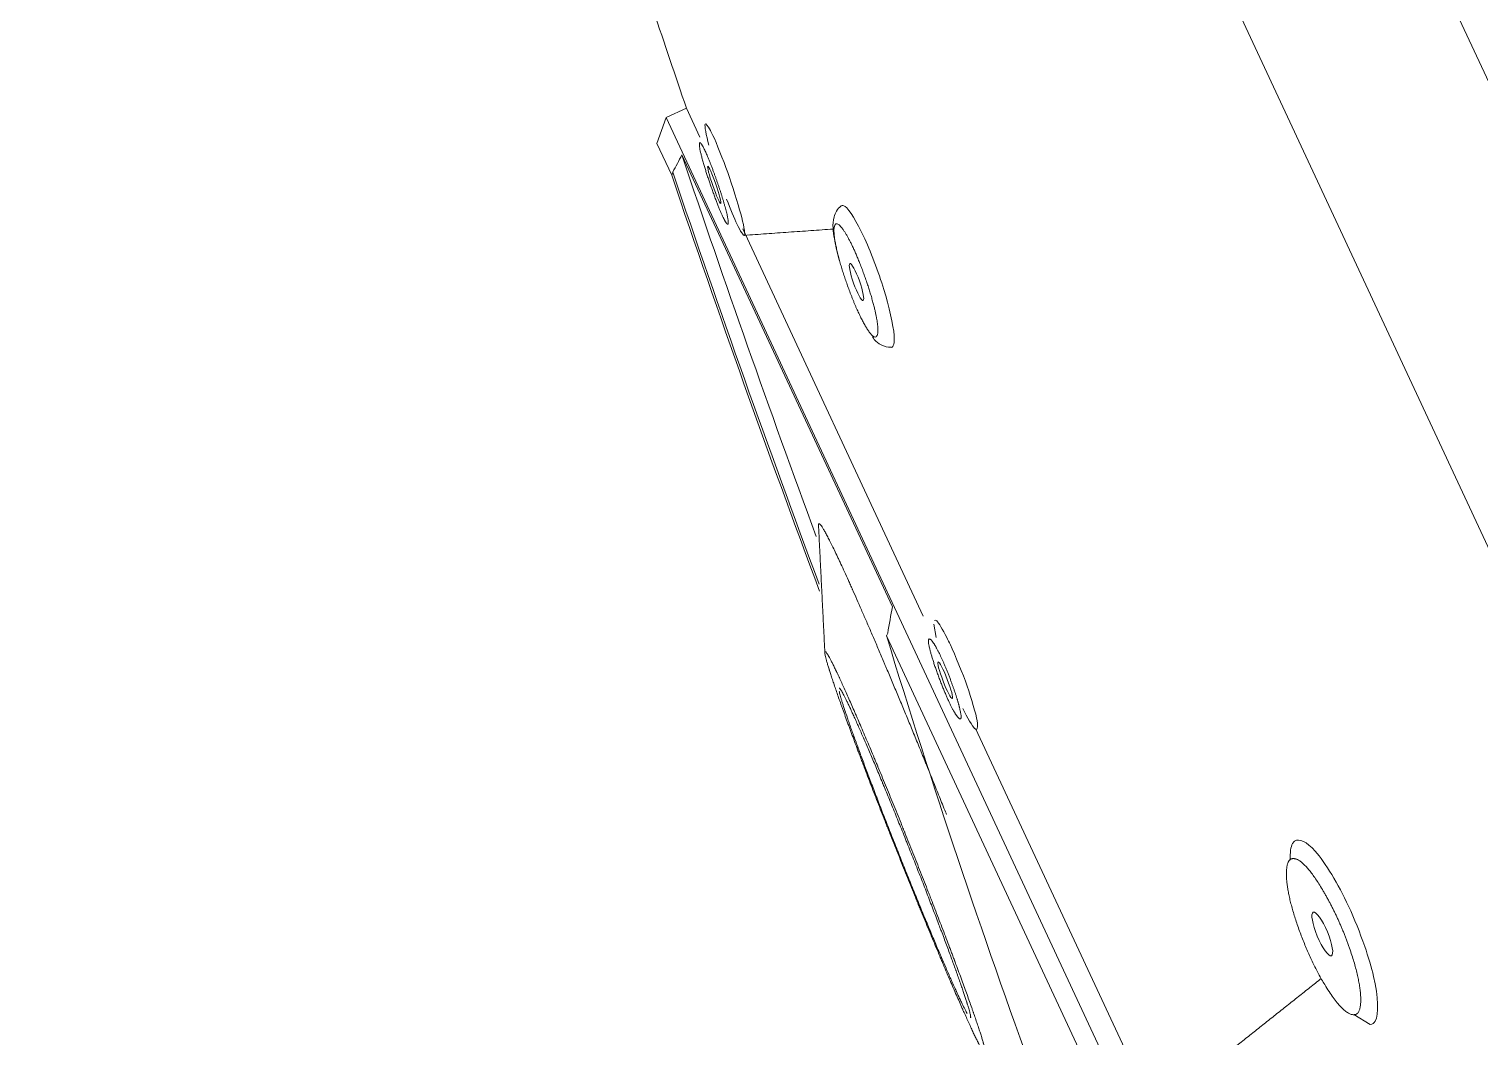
# Model space of a CAD drawing. Header units: millimetres. Extents: x 17284 to 19660, y -6011 to -2651.
# Drawn here: x 19040.03 to 19058.22, y -3858.24 to -3845.6 of the extents above; entities that cross this region are included whole.
import ezdxf

# ---------------------------------------------------------------- set-up
doc = ezdxf.new("R2010")
doc.units = ezdxf.units.MM

# ---------------------------------------------------------------- blocks, each defined once
blk = doc.blocks.new('1')
at = {"linetype": 'Continuous', "lineweight": 13, "extrusion": (0, 0, -1)}
blk.add_line((20682.592, -4831.308), (20728.829, -4930.463), dxfattribs=at)
at = {"linetype": 'Continuous', "lineweight": 18, "extrusion": (0, 0, -1)}
for p, q in [((20727.703, -4933.889), (20681.398, -4834.588)), ((20727.703, -4933.889), (20681.398, -4834.588)), ((20689.642, -4868.325), (20689.387, -4868.443)), ((20689.642, -4868.325), (20689.81, -4868.686)), ((20689.387, -4868.443), (20689.27, -4868.765)), ((20698.149, -4887.233), (20689.387, -4868.443)), ((20689.27, -4868.765), (20689.456, -4869.163)), ((20692.224, -4874.573), (20689.583, -4868.91)), ((20689.471, -4869.126), (20689.456, -4869.163)), ((20690.346, -4869.835), (20692.61, -4874.692)), ((20692.773, -4874.96), (20692.741, -4874.791)), ((20692.148, -4874.936), (20692.165, -4874.904)), ((20695.238, -4881.563), (20692.148, -4874.936)), ((20693.266, -4876.099), (20696.293, -4882.588)), ((20698.215, -4879.809), (20698.007, -4879.684))]:
    blk.add_line(p, q, dxfattribs=at)
at = {"linetype": 'Continuous', "lineweight": 18}
blk.add_arc((20873.228, -4805.592), 194.009, 198.10412, 198.86556, dxfattribs=at)
for centre, major_axis, ratio, start_param, end_param in [((20872.926, -4804.945), (176.089, 82.111), 0.947546, 3.035411, 3.062935), ((20872.903, -4804.895), (-176.243, -82.183), 0.947546, 6.178206, 6.20794), ((20872.903, -4804.895), (-176.266, -82.194), 0.947546, 6.178368, 6.208388), ((20873.901, -4807.035), (176.266, 82.194), 0.750572, 3.036775, 3.076843)]:
    blk.add_ellipse(centre, major_axis=major_axis, ratio=ratio, start_param=start_param, end_param=end_param, dxfattribs=at)
for centre, major_axis, ratio in [((20689.99, -4869.285), (0.081, -0.233), 0.085045), ((20691.773, -4870.503), (-0.083, 0.232), 0.158653), ((20692.885, -4875.494), (0.089, -0.23), 0.114581), ((20697.614, -4878.675), (-0.114, 0.273), 0.230535)]:
    blk.add_ellipse(centre, major_axis=major_axis, ratio=ratio, dxfattribs=at)
for points, knots in [([(20736.752, -4925.644), (20736.724, -4925.6), (20736.664, -4925.507), (20736.571, -4925.355), (20736.468, -4925.183), (20736.356, -4924.989), (20736.234, -4924.774), (20736.102, -4924.535), (20735.959, -4924.273), (20735.804, -4923.986), (20735.638, -4923.673), (20735.46, -4923.333), (20735.269, -4922.964), (20735.064, -4922.566), (20734.845, -4922.137), (20734.612, -4921.676), (20734.363, -4921.181), (20734.098, -4920.652), (20733.816, -4920.085), (20733.518, -4919.481), (20733.201, -4918.838), (20732.865, -4918.153), (20732.51, -4917.426), (20732.135, -4916.656), (20731.739, -4915.839), (20731.321, -4914.977), (20730.882, -4914.066), (20730.42, -4913.105), (20729.934, -4912.094), (20729.424, -4911.03), (20728.89, -4909.914), (20728.331, -4908.743), (20727.747, -4907.517), (20727.136, -4906.234), (20726.5, -4904.895), (20725.837, -4903.499), (20725.148, -4902.045), (20724.432, -4900.534), (20723.689, -4898.964), (20722.92, -4897.337), (20722.125, -4895.652), (20721.303, -4893.911), (20720.456, -4892.115), (20719.584, -4890.264), (20718.688, -4888.36), (20717.768, -4886.405), (20716.826, -4884.402), (20715.862, -4882.352), (20714.879, -4880.259), (20713.877, -4878.126), (20712.859, -4875.956), (20711.826, -4873.754), (20710.906, -4871.792), (20710.105, -4870.085), (20709.431, -4868.647), (20708.767, -4867.23), (20708.113, -4865.835), (20707.469, -4864.462), (20706.837, -4863.112), (20706.215, -4861.786), (20705.606, -4860.485), (20705.008, -4859.208), (20704.422, -4857.958), (20703.848, -4856.733), (20703.287, -4855.535), (20702.738, -4854.364), (20702.203, -4853.22), (20701.68, -4852.104), (20701.17, -4851.016), (20700.673, -4849.955), (20700.19, -4848.922), (20699.72, -4847.918), (20699.263, -4846.942), (20698.819, -4845.993), (20698.389, -4845.073), (20697.971, -4844.182), (20697.567, -4843.318), (20697.176, -4842.482), (20696.798, -4841.674), (20696.433, -4840.893), (20696.081, -4840.139), (20695.742, -4839.413), (20695.415, -4838.713), (20695.1, -4838.04), (20694.798, -4837.393), (20694.508, -4836.772), (20694.23, -4836.176), (20693.964, -4835.605), (20693.709, -4835.059), (20693.466, -4834.537), (20693.234, -4834.039), (20693.013, -4833.565), (20692.802, -4833.113), (20692.603, -4832.684), (20692.413, -4832.276), (20692.234, -4831.89), (20692.065, -4831.525), (20691.905, -4831.181), (20691.755, -4830.856), (20691.614, -4830.551), (20691.481, -4830.265), (20691.358, -4829.997), (20691.243, -4829.747), (20691.136, -4829.515), (20691.037, -4829.299), (20690.946, -4829.099), (20690.862, -4828.916), (20690.785, -4828.747), (20690.716, -4828.593), (20690.652, -4828.453), (20690.615, -4828.37), (20690.597, -4828.329)], [0, 0, 0, 0, 0.002385, 0.005066, 0.008043, 0.011317, 0.014887, 0.018754, 0.022917, 0.027377, 0.032133, 0.037186, 0.042536, 0.048182, 0.054125, 0.060365, 0.066901, 0.073734, 0.080864, 0.08829, 0.096013, 0.104033, 0.112349, 0.120963, 0.129873, 0.139079, 0.148583, 0.158383, 0.16848, 0.178873, 0.189564, 0.200551, 0.211834, 0.223415, 0.235292, 0.247466, 0.259937, 0.272704, 0.285768, 0.299129, 0.312786, 0.326741, 0.340992, 0.355539, 0.370384, 0.385525, 0.400963, 0.416697, 0.432729, 0.449057, 0.465681, 0.482603, 0.499821, 0.511139, 0.522363, 0.533493, 0.544528, 0.555468, 0.566314, 0.577065, 0.587722, 0.598284, 0.608752, 0.619125, 0.629403, 0.639587, 0.649677, 0.659672, 0.669572, 0.679378, 0.689089, 0.698705, 0.708227, 0.717655, 0.726988, 0.736226, 0.74537, 0.754419, 0.763374, 0.772234, 0.781, 0.789671, 0.798248, 0.80673, 0.815117, 0.82341, 0.831608, 0.839712, 0.847721, 0.855636, 0.863456, 0.871181, 0.878812, 0.886348, 0.89379, 0.901138, 0.90839, 0.915548, 0.922612, 0.929581, 0.936456, 0.943236, 0.949921, 0.956512, 0.963008, 0.96941, 0.975717, 0.98193, 0.988048, 0.994071, 1, 1, 1, 1]), ([(20689.921, -4868.787), (20689.888, -4868.664), (20689.867, -4868.542), (20689.881, -4868.509), (20689.909, -4868.543), (20689.941, -4868.602)], [0, 0, 0, 0, 0.566648, 0.566648, 1, 1, 1, 1]), ([(20689.941, -4868.602), (20689.951, -4868.621), (20689.962, -4868.642), (20690.016, -4868.758), (20690.103, -4868.975), (20690.213, -4869.284), (20690.289, -4869.525), (20690.356, -4869.773), (20690.378, -4869.896), (20690.362, -4869.935), (20690.316, -4869.868), (20690.242, -4869.709), (20690.192, -4869.586), (20690.145, -4869.465)], [0, 0, 0, 0, 0.048978, 0.048978, 0.251709, 0.251709, 0.45444, 0.45444, 0.657171, 0.657171, 0.859902, 0.859902, 1, 1, 1, 1]), ([(20689.85, -4868.809), (20689.848, -4868.806), (20689.845, -4868.799), (20689.839, -4868.791), (20689.835, -4868.783), (20689.83, -4868.776), (20689.826, -4868.771), (20689.823, -4868.766), (20689.819, -4868.762), (20689.816, -4868.759), (20689.813, -4868.757), (20689.811, -4868.756), (20689.809, -4868.756), (20689.807, -4868.758), (20689.805, -4868.76), (20689.804, -4868.763), (20689.803, -4868.767), (20689.803, -4868.771), (20689.803, -4868.777), (20689.803, -4868.789), (20689.804, -4868.808), (20689.81, -4868.839), (20689.818, -4868.878), (20689.829, -4868.922), (20689.842, -4868.974), (20689.856, -4869.019), (20689.867, -4869.056), (20689.874, -4869.081), (20689.882, -4869.106), (20689.89, -4869.131), (20689.898, -4869.157), (20689.907, -4869.183), (20689.916, -4869.209), (20689.925, -4869.235), (20689.934, -4869.262), (20689.943, -4869.289), (20689.953, -4869.316), (20689.963, -4869.344), (20689.973, -4869.372), (20689.983, -4869.4), (20689.996, -4869.436), (20690.013, -4869.48), (20690.031, -4869.528), (20690.049, -4869.572), (20690.065, -4869.612), (20690.081, -4869.648), (20690.095, -4869.68), (20690.109, -4869.707), (20690.119, -4869.727), (20690.126, -4869.74), (20690.131, -4869.748), (20690.136, -4869.756), (20690.14, -4869.763), (20690.144, -4869.768), (20690.148, -4869.772), (20690.151, -4869.776), (20690.154, -4869.778), (20690.157, -4869.779), (20690.159, -4869.779), (20690.161, -4869.778), (20690.163, -4869.776), (20690.164, -4869.773), (20690.165, -4869.769), (20690.165, -4869.764), (20690.165, -4869.758), (20690.165, -4869.748), (20690.164, -4869.735), (20690.162, -4869.716), (20690.158, -4869.694), (20690.153, -4869.669), (20690.147, -4869.642), (20690.139, -4869.612), (20690.131, -4869.578), (20690.12, -4869.543), (20690.111, -4869.512), (20690.104, -4869.487), (20690.099, -4869.47), (20690.094, -4869.453), (20690.088, -4869.435), (20690.083, -4869.418), (20690.077, -4869.401), (20690.072, -4869.383), (20690.066, -4869.366), (20690.06, -4869.348), (20690.054, -4869.33), (20690.049, -4869.313), (20690.042, -4869.295), (20690.036, -4869.277), (20690.03, -4869.259), (20690.024, -4869.241), (20690.018, -4869.222), (20690.011, -4869.204), (20690.005, -4869.186), (20689.998, -4869.167), (20689.991, -4869.149), (20689.984, -4869.13), (20689.975, -4869.104), (20689.962, -4869.071), (20689.947, -4869.031), (20689.933, -4868.995), (20689.919, -4868.961), (20689.906, -4868.929), (20689.894, -4868.9), (20689.882, -4868.873), (20689.87, -4868.849), (20689.86, -4868.827), (20689.853, -4868.815), (20689.85, -4868.809)], [0, 0, 0, 0, 0.007252, 0.014424, 0.021527, 0.028574, 0.035577, 0.042548, 0.049502, 0.05645, 0.063407, 0.070384, 0.077396, 0.084454, 0.091572, 0.098761, 0.106033, 0.1134, 0.120873, 0.128462, 0.150714, 0.171822, 0.192138, 0.212058, 0.232001, 0.252384, 0.260727, 0.268981, 0.277169, 0.285312, 0.293432, 0.301552, 0.309694, 0.317881, 0.326133, 0.334473, 0.342922, 0.351498, 0.360222, 0.369111, 0.378182, 0.395157, 0.411362, 0.426942, 0.442059, 0.45689, 0.471624, 0.486453, 0.501563, 0.508855, 0.51608, 0.523253, 0.530389, 0.537505, 0.544615, 0.551736, 0.558884, 0.566073, 0.57332, 0.580639, 0.588045, 0.595551, 0.603171, 0.610919, 0.618805, 0.626842, 0.64193, 0.656447, 0.670488, 0.684158, 0.697569, 0.710841, 0.724098, 0.737463, 0.751059, 0.756877, 0.762639, 0.768351, 0.774018, 0.779646, 0.785241, 0.79081, 0.796359, 0.801894, 0.807422, 0.81295, 0.818483, 0.824029, 0.829593, 0.835182, 0.840802, 0.846459, 0.852161, 0.857911, 0.863717, 0.869583, 0.875515, 0.888931, 0.901883, 0.914455, 0.926738, 0.938829, 0.950831, 0.962846, 0.97498, 0.987332, 1, 1, 1, 1]), ([(20691.582, -4869.55), (20691.558, -4869.568), (20691.521, -4869.606), (20691.478, -4869.711), (20691.476, -4869.825), (20691.496, -4869.979), (20691.528, -4870.126), (20691.557, -4870.229), (20691.56, -4870.237)], [0, 0, 0, 0, 0.132126, 0.244213, 0.46505, 0.664485, 0.97337, 1, 1, 1, 1]), ([(20691.709, -4870.676), (20691.714, -4870.689), (20691.724, -4870.713), (20691.738, -4870.749), (20691.752, -4870.784), (20691.767, -4870.817), (20691.781, -4870.85), (20691.795, -4870.881), (20691.809, -4870.91), (20691.822, -4870.939), (20691.836, -4870.966), (20691.849, -4870.992), (20691.863, -4871.016), (20691.876, -4871.04), (20691.889, -4871.062), (20691.901, -4871.083), (20691.919, -4871.11), (20691.94, -4871.139), (20691.963, -4871.167), (20691.983, -4871.185), (20692, -4871.194), (20692.015, -4871.193), (20692.026, -4871.184), (20692.034, -4871.167), (20692.039, -4871.149), (20692.041, -4871.13), (20692.042, -4871.108), (20692.042, -4871.083), (20692.04, -4871.055), (20692.036, -4871.025), (20692.031, -4870.991), (20692.025, -4870.955), (20692.017, -4870.915), (20692.008, -4870.873), (20691.997, -4870.825), (20691.983, -4870.773), (20691.968, -4870.716), (20691.951, -4870.657), (20691.933, -4870.598), (20691.913, -4870.538), (20691.892, -4870.476), (20691.87, -4870.414), (20691.847, -4870.351), (20691.827, -4870.299), (20691.811, -4870.259), (20691.8, -4870.232), (20691.789, -4870.205), (20691.778, -4870.179), (20691.768, -4870.154), (20691.757, -4870.129), (20691.746, -4870.105), (20691.736, -4870.082), (20691.725, -4870.06), (20691.715, -4870.038), (20691.705, -4870.017), (20691.695, -4869.997), (20691.684, -4869.978), (20691.674, -4869.959), (20691.664, -4869.941), (20691.655, -4869.923), (20691.645, -4869.907), (20691.635, -4869.891), (20691.625, -4869.876), (20691.611, -4869.854), (20691.593, -4869.829), (20691.573, -4869.804), (20691.555, -4869.787), (20691.539, -4869.776), (20691.525, -4869.772), (20691.514, -4869.774), (20691.504, -4869.784), (20691.498, -4869.798), (20691.494, -4869.812), (20691.492, -4869.825), (20691.491, -4869.839), (20691.49, -4869.855), (20691.491, -4869.873), (20691.492, -4869.892), (20691.493, -4869.913), (20691.496, -4869.936), (20691.499, -4869.96), (20691.503, -4869.985), (20691.508, -4870.013), (20691.514, -4870.041), (20691.521, -4870.072), (20691.528, -4870.104), (20691.538, -4870.147), (20691.552, -4870.2), (20691.569, -4870.265), (20691.589, -4870.331), (20691.61, -4870.399), (20691.632, -4870.467), (20691.656, -4870.536), (20691.682, -4870.606), (20691.7, -4870.653), (20691.709, -4870.676)], [0, 0, 0, 0, 0.008532, 0.016899, 0.025123, 0.033227, 0.041238, 0.04918, 0.057081, 0.064967, 0.072865, 0.080802, 0.088806, 0.096901, 0.105114, 0.113468, 0.121985, 0.140187, 0.157993, 0.17564, 0.193369, 0.211417, 0.230011, 0.249358, 0.261642, 0.273608, 0.285309, 0.296803, 0.308149, 0.319412, 0.330654, 0.341941, 0.353336, 0.364901, 0.376697, 0.390707, 0.404428, 0.417959, 0.431404, 0.444869, 0.458458, 0.472274, 0.486415, 0.500971, 0.50743, 0.513792, 0.520068, 0.526266, 0.532398, 0.538473, 0.544504, 0.550501, 0.556475, 0.562439, 0.568404, 0.574382, 0.580384, 0.586421, 0.592505, 0.598648, 0.604858, 0.611148, 0.617526, 0.624002, 0.63989, 0.655432, 0.670778, 0.686082, 0.701498, 0.717179, 0.733268, 0.749901, 0.758682, 0.767309, 0.775804, 0.784188, 0.792484, 0.800716, 0.808909, 0.817087, 0.825275, 0.833498, 0.841781, 0.850147, 0.858619, 0.867219, 0.87597, 0.89193, 0.907476, 0.922744, 0.937879, 0.953028, 0.968337, 0.98395, 1, 1, 1, 1]), ([(20691.974, -4871.192), (20691.981, -4871.203), (20692.009, -4871.244), (20692.087, -4871.303), (20692.163, -4871.321), (20692.209, -4871.321)], [0, 0, 0, 0, 0.134111, 0.534827, 1, 1, 1, 1]), ([(20691.297, -4873.556), (20691.297, -4873.552), (20691.297, -4873.542), (20691.299, -4873.537), (20691.301, -4873.534), (20691.301, -4873.534), (20691.302, -4873.534), (20691.302, -4873.534), (20691.303, -4873.533), (20691.304, -4873.533), (20691.309, -4873.534), (20691.318, -4873.541), (20691.327, -4873.553), (20691.338, -4873.568), (20691.35, -4873.587), (20691.372, -4873.624), (20691.398, -4873.67), (20691.417, -4873.707), (20691.429, -4873.73), (20691.43, -4873.732), (20691.433, -4873.737), (20691.434, -4873.74), (20691.438, -4873.748), (20691.446, -4873.764), (20691.466, -4873.803), (20691.496, -4873.864), (20691.522, -4873.919), (20691.542, -4873.962), (20691.549, -4873.977), (20691.563, -4874.007), (20691.57, -4874.022), (20691.592, -4874.069), (20691.623, -4874.135), (20691.655, -4874.206), (20691.68, -4874.262), (20691.693, -4874.29), (20691.708, -4874.324), (20691.715, -4874.339), (20691.719, -4874.349), (20691.721, -4874.354), (20691.741, -4874.399), (20691.778, -4874.481), (20691.834, -4874.61), (20691.893, -4874.745), (20691.954, -4874.886), (20692.018, -4875.034), (20692.072, -4875.162), (20692.109, -4875.248), (20692.126, -4875.288), (20692.131, -4875.301), (20692.14, -4875.322), (20692.168, -4875.389), (20692.22, -4875.512), (20692.291, -4875.68), (20692.362, -4875.852), (20692.435, -4876.027), (20692.508, -4876.206), (20692.558, -4876.328), (20692.596, -4876.421), (20692.612, -4876.46), (20692.628, -4876.499), (20692.634, -4876.514), (20692.637, -4876.522), (20692.647, -4876.546), (20692.679, -4876.624), (20692.736, -4876.766), (20692.812, -4876.955), (20692.868, -4877.093), (20692.898, -4877.168), (20692.902, -4877.179)], [0, 0, 0, 0, 0.018233, 0.04874, 0.04874, 0.056367, 0.056367, 0.06018, 0.06018, 0.063993, 0.079247, 0.109753, 0.14026, 0.14026, 0.170766, 0.201273, 0.23178, 0.262286, 0.262286, 0.2661, 0.2661, 0.269913, 0.269913, 0.27754, 0.292793, 0.3233, 0.353806, 0.353806, 0.36906, 0.36906, 0.384313, 0.384313, 0.41482, 0.445326, 0.445326, 0.46058, 0.468206, 0.47202, 0.47202, 0.475833, 0.475833, 0.50634, 0.536846, 0.567353, 0.597859, 0.628366, 0.658873, 0.674126, 0.677939, 0.681753, 0.681753, 0.689379, 0.719886, 0.750393, 0.780899, 0.811406, 0.841913, 0.872419, 0.872419, 0.887673, 0.891486, 0.891486, 0.895299, 0.895299, 0.902926, 0.933432, 0.963939, 0.994446, 1, 1, 1, 1]), ([(20692.752, -4874.744), (20692.758, -4874.738), (20692.767, -4874.739), (20692.803, -4874.775), (20692.855, -4874.861), (20692.904, -4874.957)], [0, 0, 0, 0, 0.322406, 0.322406, 1, 1, 1, 1]), ([(20692.798, -4875.132), (20692.796, -4875.127), (20692.79, -4875.116), (20692.782, -4875.101), (20692.774, -4875.087), (20692.767, -4875.073), (20692.76, -4875.061), (20692.753, -4875.049), (20692.746, -4875.039), (20692.74, -4875.029), (20692.733, -4875.02), (20692.728, -4875.011), (20692.722, -4875.004), (20692.717, -4874.998), (20692.712, -4874.992), (20692.707, -4874.987), (20692.702, -4874.984), (20692.698, -4874.981), (20692.694, -4874.979), (20692.688, -4874.977), (20692.682, -4874.978), (20692.676, -4874.987), (20692.675, -4875.005), (20692.677, -4875.032), (20692.683, -4875.067), (20692.691, -4875.101), (20692.699, -4875.129), (20692.704, -4875.149), (20692.71, -4875.17), (20692.716, -4875.191), (20692.722, -4875.213), (20692.729, -4875.236), (20692.737, -4875.259), (20692.745, -4875.283), (20692.753, -4875.308), (20692.762, -4875.334), (20692.771, -4875.36), (20692.78, -4875.387), (20692.79, -4875.414), (20692.801, -4875.443), (20692.815, -4875.48), (20692.832, -4875.525), (20692.852, -4875.577), (20692.872, -4875.626), (20692.892, -4875.673), (20692.911, -4875.717), (20692.93, -4875.758), (20692.948, -4875.797), (20692.963, -4875.826), (20692.974, -4875.848), (20692.982, -4875.863), (20692.99, -4875.877), (20692.998, -4875.89), (20693.005, -4875.903), (20693.012, -4875.914), (20693.018, -4875.925), (20693.025, -4875.934), (20693.031, -4875.943), (20693.037, -4875.951), (20693.042, -4875.958), (20693.048, -4875.963), (20693.053, -4875.968), (20693.057, -4875.972), (20693.062, -4875.976), (20693.066, -4875.978), (20693.071, -4875.979), (20693.076, -4875.979), (20693.081, -4875.976), (20693.084, -4875.968), (20693.085, -4875.957), (20693.085, -4875.942), (20693.083, -4875.924), (20693.079, -4875.902), (20693.074, -4875.877), (20693.069, -4875.853), (20693.064, -4875.834), (20693.06, -4875.821), (20693.057, -4875.807), (20693.053, -4875.793), (20693.049, -4875.779), (20693.045, -4875.764), (20693.04, -4875.749), (20693.036, -4875.734), (20693.031, -4875.719), (20693.026, -4875.703), (20693.021, -4875.687), (20693.016, -4875.671), (20693.01, -4875.654), (20693.005, -4875.638), (20692.999, -4875.621), (20692.993, -4875.603), (20692.987, -4875.586), (20692.981, -4875.568), (20692.974, -4875.55), (20692.967, -4875.531), (20692.961, -4875.513), (20692.951, -4875.486), (20692.938, -4875.452), (20692.922, -4875.41), (20692.906, -4875.37), (20692.89, -4875.331), (20692.874, -4875.294), (20692.859, -4875.259), (20692.843, -4875.225), (20692.828, -4875.192), (20692.813, -4875.161), (20692.803, -4875.141), (20692.798, -4875.132)], [0, 0, 0, 0, 0.007253, 0.014425, 0.021528, 0.028574, 0.035577, 0.042549, 0.049503, 0.056451, 0.063408, 0.070385, 0.077397, 0.084455, 0.091573, 0.098762, 0.106034, 0.113401, 0.120874, 0.128463, 0.150714, 0.171822, 0.192138, 0.212059, 0.232002, 0.252385, 0.260728, 0.268983, 0.277171, 0.285314, 0.293434, 0.301554, 0.309696, 0.317882, 0.326135, 0.334475, 0.342923, 0.3515, 0.360223, 0.369112, 0.378183, 0.395158, 0.411363, 0.426943, 0.44206, 0.456891, 0.471625, 0.486454, 0.501565, 0.508857, 0.516082, 0.523255, 0.530392, 0.537507, 0.544618, 0.551739, 0.558886, 0.566076, 0.573323, 0.580641, 0.588047, 0.595553, 0.603173, 0.610921, 0.618807, 0.626844, 0.641931, 0.656448, 0.670489, 0.684158, 0.697569, 0.710841, 0.724098, 0.737464, 0.751059, 0.756878, 0.76264, 0.768352, 0.774019, 0.779647, 0.785242, 0.790811, 0.79636, 0.801895, 0.807423, 0.812951, 0.818484, 0.824029, 0.829593, 0.835182, 0.840802, 0.84646, 0.852161, 0.857911, 0.863716, 0.869583, 0.875515, 0.88893, 0.901882, 0.914454, 0.926737, 0.938828, 0.95083, 0.962845, 0.974979, 0.987332, 1, 1, 1, 1]), ([(20692.904, -4874.957), (20692.92, -4874.987), (20692.936, -4875.019), (20693.009, -4875.176), (20693.107, -4875.417), (20693.213, -4875.718), (20693.271, -4875.92), (20693.301, -4876.088), (20693.286, -4876.133), (20693.227, -4876.073), (20693.161, -4875.962), (20693.106, -4875.849)], [0, 0, 0, 0, 0.058668, 0.058668, 0.301453, 0.301453, 0.544238, 0.544238, 0.787023, 0.787023, 1, 1, 1, 1]), ([(20691.377, -4875.15), (20691.377, -4875.154), (20691.377, -4875.164), (20691.381, -4875.185), (20691.385, -4875.203), (20691.39, -4875.223), (20691.393, -4875.235), (20691.4, -4875.259), (20691.407, -4875.285), (20691.419, -4875.323), (20691.428, -4875.352), (20691.432, -4875.365), (20691.434, -4875.371), (20691.435, -4875.374), (20691.436, -4875.378), (20691.442, -4875.398), (20691.455, -4875.438), (20691.476, -4875.5), (20691.498, -4875.566), (20691.523, -4875.638), (20691.549, -4875.714), (20691.571, -4875.774), (20691.583, -4875.809), (20691.588, -4875.824), (20691.591, -4875.831), (20691.599, -4875.852), (20691.614, -4875.896), (20691.641, -4875.97), (20691.675, -4876.063), (20691.711, -4876.16), (20691.748, -4876.26), (20691.78, -4876.347), (20691.807, -4876.418), (20691.828, -4876.472), (20691.841, -4876.509), (20691.85, -4876.532), (20691.852, -4876.537), (20691.856, -4876.546), (20691.861, -4876.56), (20691.88, -4876.612), (20691.913, -4876.697), (20691.957, -4876.812), (20692.002, -4876.929), (20692.048, -4877.048), (20692.095, -4877.169), (20692.127, -4877.25), (20692.147, -4877.302), (20692.151, -4877.312), (20692.157, -4877.327), (20692.159, -4877.332), (20692.164, -4877.343), (20692.174, -4877.369), (20692.2, -4877.435), (20692.241, -4877.538), (20692.29, -4877.662), (20692.339, -4877.785), (20692.388, -4877.907), (20692.437, -4878.03), (20692.47, -4878.112), (20692.491, -4878.163), (20692.495, -4878.173), (20692.501, -4878.188), (20692.503, -4878.193), (20692.507, -4878.203), (20692.518, -4878.229), (20692.536, -4878.274), (20692.561, -4878.334), (20692.593, -4878.413), (20692.633, -4878.51), (20692.68, -4878.625), (20692.727, -4878.737), (20692.773, -4878.847), (20692.807, -4878.928), (20692.825, -4878.973), (20692.833, -4878.99), (20692.837, -4878.999), (20692.848, -4879.025), (20692.87, -4879.078), (20692.906, -4879.162), (20692.947, -4879.259), (20692.987, -4879.353), (20693.026, -4879.442), (20693.064, -4879.528), (20693.088, -4879.582), (20693.103, -4879.616), (20693.106, -4879.622), (20693.111, -4879.635), (20693.12, -4879.655), (20693.14, -4879.699), (20693.167, -4879.758), (20693.192, -4879.813), (20693.211, -4879.854), (20693.229, -4879.894), (20693.251, -4879.94), (20693.275, -4879.989), (20693.29, -4880.018), (20693.298, -4880.034), (20693.298, -4880.035), (20693.3, -4880.039), (20693.303, -4880.044), (20693.309, -4880.055), (20693.32, -4880.076), (20693.334, -4880.103), (20693.349, -4880.129), (20693.362, -4880.15), (20693.372, -4880.165), (20693.379, -4880.172), (20693.383, -4880.174), (20693.384, -4880.175), (20693.384, -4880.175), (20693.385, -4880.175), (20693.385, -4880.175), (20693.387, -4880.176), (20693.39, -4880.173), (20693.391, -4880.164), (20693.39, -4880.149), (20693.386, -4880.129), (20693.382, -4880.111), (20693.377, -4880.091), (20693.374, -4880.08), (20693.369, -4880.062), (20693.367, -4880.054), (20693.364, -4880.044), (20693.363, -4880.04), (20693.362, -4880.035), (20693.357, -4880.018), (20693.347, -4879.984), (20693.331, -4879.933), (20693.313, -4879.877), (20693.292, -4879.816), (20693.27, -4879.75), (20693.252, -4879.696), (20693.24, -4879.662), (20693.236, -4879.653), (20693.234, -4879.646), (20693.233, -4879.643), (20693.228, -4879.627), (20693.214, -4879.588), (20693.19, -4879.521), (20693.16, -4879.436), (20693.128, -4879.347), (20693.094, -4879.254), (20693.058, -4879.158), (20693.03, -4879.082), (20693.012, -4879.034), (20693.008, -4879.021), (20693.004, -4879.012), (20693.003, -4879.008), (20692.994, -4878.986), (20692.981, -4878.951), (20692.961, -4878.897), (20692.934, -4878.825), (20692.899, -4878.733), (20692.856, -4878.62), (20692.812, -4878.505), (20692.767, -4878.388), (20692.732, -4878.299), (20692.712, -4878.248), (20692.705, -4878.228), (20692.701, -4878.218), (20692.689, -4878.187), (20692.665, -4878.126), (20692.625, -4878.025), (20692.577, -4877.902), (20692.528, -4877.78), (20692.48, -4877.656), (20692.43, -4877.533), (20692.397, -4877.45), (20692.379, -4877.404), (20692.377, -4877.398), (20692.372, -4877.388), (20692.366, -4877.373), (20692.352, -4877.337), (20692.323, -4877.265), (20692.282, -4877.163), (20692.249, -4877.083), (20692.217, -4877.004), (20692.201, -4876.964), (20692.169, -4876.886), (20692.137, -4876.808), (20692.089, -4876.693), (20692.056, -4876.613), (20692.038, -4876.571), (20692.034, -4876.561), (20692.029, -4876.547), (20692.015, -4876.515), (20691.988, -4876.451), (20691.951, -4876.361), (20691.907, -4876.257), (20691.864, -4876.156), (20691.822, -4876.059), (20691.789, -4875.981), (20691.766, -4875.928), (20691.756, -4875.905), (20691.749, -4875.89), (20691.746, -4875.883), (20691.73, -4875.846), (20691.705, -4875.789), (20691.669, -4875.707), (20691.635, -4875.631), (20691.603, -4875.56), (20691.577, -4875.504), (20691.563, -4875.473), (20691.556, -4875.457), (20691.551, -4875.447), (20691.542, -4875.427), (20691.533, -4875.408), (20691.525, -4875.392), (20691.522, -4875.385), (20691.52, -4875.381), (20691.519, -4875.379), (20691.509, -4875.359), (20691.493, -4875.325), (20691.471, -4875.281), (20691.451, -4875.243), (20691.434, -4875.21), (20691.419, -4875.184), (20691.408, -4875.167), (20691.402, -4875.158), (20691.399, -4875.155), (20691.399, -4875.153), (20691.398, -4875.153), (20691.397, -4875.151), (20691.393, -4875.146), (20691.387, -4875.139), (20691.381, -4875.136), (20691.378, -4875.139), (20691.377, -4875.143), (20691.377, -4875.146), (20691.377, -4875.148), (20691.377, -4875.149), (20691.377, -4875.149), (20691.377, -4875.15)], [0, 0, 0, 0, 0.007812, 0.015625, 0.023437, 0.023437, 0.03125, 0.03125, 0.039062, 0.046875, 0.050781, 0.052734, 0.052734, 0.053711, 0.053711, 0.054687, 0.0625, 0.070312, 0.078125, 0.085937, 0.09375, 0.101562, 0.103516, 0.103516, 0.105469, 0.105469, 0.109375, 0.117187, 0.125, 0.132812, 0.140625, 0.148437, 0.152344, 0.15625, 0.160156, 0.160156, 0.161133, 0.161133, 0.162109, 0.164062, 0.171875, 0.179687, 0.1875, 0.195312, 0.203125, 0.210937, 0.210937, 0.212891, 0.212891, 0.213867, 0.213867, 0.214844, 0.21875, 0.226562, 0.234375, 0.242187, 0.25, 0.257812, 0.265625, 0.265625, 0.267578, 0.267578, 0.268555, 0.268555, 0.269531, 0.273437, 0.277344, 0.28125, 0.289062, 0.296875, 0.304687, 0.3125, 0.320312, 0.322266, 0.322266, 0.324219, 0.324219, 0.328125, 0.335937, 0.34375, 0.351562, 0.359375, 0.367187, 0.375, 0.375, 0.376953, 0.376953, 0.378906, 0.382812, 0.390625, 0.398437, 0.402344, 0.40625, 0.414062, 0.421875, 0.429687, 0.429687, 0.430664, 0.430664, 0.431641, 0.433594, 0.4375, 0.445312, 0.453125, 0.460937, 0.46875, 0.476562, 0.480469, 0.481445, 0.481445, 0.482422, 0.482422, 0.484375, 0.492187, 0.5, 0.507812, 0.515625, 0.523437, 0.523437, 0.53125, 0.53125, 0.535156, 0.536133, 0.537109, 0.537109, 0.539062, 0.546875, 0.554687, 0.5625, 0.570312, 0.578125, 0.585937, 0.587891, 0.588867, 0.588867, 0.589844, 0.589844, 0.59375, 0.601562, 0.609375, 0.617187, 0.625, 0.632812, 0.640625, 0.642578, 0.643555, 0.643555, 0.644531, 0.644531, 0.648437, 0.652344, 0.65625, 0.664062, 0.671875, 0.679687, 0.6875, 0.695312, 0.697266, 0.697266, 0.699219, 0.699219, 0.703125, 0.710937, 0.71875, 0.726562, 0.734375, 0.742187, 0.75, 0.75, 0.750977, 0.750977, 0.751953, 0.753906, 0.757812, 0.765625, 0.773437, 0.773437, 0.78125, 0.78125, 0.789062, 0.796875, 0.804687, 0.805664, 0.805664, 0.806641, 0.808594, 0.8125, 0.820312, 0.828125, 0.835937, 0.84375, 0.851562, 0.855469, 0.857422, 0.857422, 0.859375, 0.859375, 0.867187, 0.875, 0.882812, 0.890625, 0.898437, 0.902344, 0.902344, 0.904297, 0.90625, 0.910156, 0.912109, 0.913086, 0.913086, 0.914062, 0.914062, 0.921875, 0.929687, 0.9375, 0.945312, 0.953125, 0.960937, 0.964844, 0.96582, 0.96582, 0.966797, 0.966797, 0.96875, 0.976562, 0.984375, 0.992187, 0.996094, 0.998047, 0.999023, 0.999023, 1, 1, 1, 1]), ([(20692.655, -4878.164), (20692.643, -4878.131), (20692.617, -4878.065), (20692.578, -4877.965), (20692.538, -4877.865), (20692.499, -4877.764), (20692.458, -4877.663), (20692.425, -4877.579), (20692.401, -4877.519), (20692.391, -4877.494), (20692.384, -4877.477), (20692.381, -4877.468), (20692.364, -4877.426), (20692.336, -4877.359), (20692.296, -4877.259), (20692.256, -4877.16), (20692.216, -4877.063), (20692.177, -4876.967), (20692.144, -4876.888), (20692.122, -4876.833), (20692.112, -4876.81), (20692.107, -4876.798), (20692.105, -4876.794), (20692.102, -4876.786), (20692.088, -4876.752), (20692.061, -4876.687), (20692.024, -4876.599), (20691.988, -4876.513), (20691.953, -4876.431), (20691.918, -4876.351), (20691.891, -4876.287), (20691.873, -4876.246), (20691.867, -4876.231), (20691.864, -4876.224), (20691.862, -4876.221), (20691.859, -4876.212), (20691.845, -4876.182), (20691.822, -4876.129), (20691.793, -4876.063), (20691.765, -4876), (20691.739, -4875.942), (20691.714, -4875.888), (20691.694, -4875.846), (20691.683, -4875.822), (20691.678, -4875.811), (20691.676, -4875.807), (20691.672, -4875.8), (20691.664, -4875.781), (20691.649, -4875.75), (20691.63, -4875.714), (20691.614, -4875.682), (20691.6, -4875.655), (20691.587, -4875.632), (20691.579, -4875.619), (20691.575, -4875.613), (20691.573, -4875.611), (20691.573, -4875.61), (20691.57, -4875.607), (20691.566, -4875.601), (20691.561, -4875.595), (20691.557, -4875.593), (20691.555, -4875.593), (20691.555, -4875.593)], [0, 0, 0, 0, 0.026804, 0.053608, 0.080412, 0.107216, 0.134021, 0.160825, 0.174227, 0.180928, 0.180928, 0.187629, 0.187629, 0.214433, 0.241237, 0.268041, 0.294845, 0.321649, 0.348453, 0.361856, 0.368557, 0.368557, 0.371907, 0.371907, 0.375258, 0.402062, 0.428866, 0.45567, 0.482474, 0.509278, 0.536082, 0.549484, 0.552835, 0.552835, 0.556185, 0.556185, 0.562886, 0.58969, 0.616495, 0.643299, 0.670103, 0.696907, 0.723711, 0.737113, 0.737113, 0.743814, 0.743814, 0.750515, 0.777319, 0.804123, 0.830927, 0.857732, 0.884536, 0.91134, 0.918041, 0.918041, 0.924742, 0.924742, 0.938144, 0.964948, 0.991752, 1, 1, 1, 1]), ([(20691.557, -4875.637), (20691.557, -4875.637), (20691.558, -4875.639), (20691.559, -4875.645), (20691.562, -4875.659), (20691.568, -4875.681), (20691.577, -4875.713), (20691.588, -4875.749), (20691.601, -4875.79), (20691.615, -4875.836), (20691.626, -4875.869), (20691.633, -4875.889), (20691.634, -4875.893), (20691.637, -4875.902), (20691.643, -4875.918), (20691.654, -4875.95), (20691.67, -4875.999), (20691.692, -4876.061), (20691.715, -4876.127), (20691.74, -4876.196), (20691.762, -4876.258), (20691.779, -4876.302), (20691.787, -4876.325), (20691.79, -4876.334), (20691.793, -4876.341), (20691.804, -4876.371), (20691.825, -4876.427), (20691.855, -4876.51), (20691.887, -4876.595), (20691.92, -4876.683), (20691.954, -4876.773), (20691.984, -4876.85), (20692.005, -4876.906), (20692.014, -4876.929), (20692.019, -4876.941), (20692.02, -4876.945), (20692.023, -4876.953), (20692.037, -4876.989), (20692.063, -4877.058), (20692.101, -4877.155), (20692.139, -4877.254), (20692.178, -4877.353), (20692.218, -4877.454), (20692.251, -4877.538), (20692.271, -4877.589), (20692.281, -4877.614), (20692.285, -4877.623), (20692.292, -4877.64), (20692.309, -4877.683), (20692.339, -4877.759), (20692.379, -4877.86), (20692.42, -4877.96), (20692.46, -4878.06), (20692.5, -4878.158), (20692.534, -4878.24), (20692.553, -4878.289), (20692.563, -4878.313), (20692.567, -4878.321), (20692.573, -4878.337), (20692.59, -4878.377), (20692.619, -4878.449), (20692.658, -4878.541), (20692.695, -4878.632), (20692.732, -4878.72), (20692.769, -4878.805), (20692.798, -4878.875), (20692.815, -4878.916), (20692.824, -4878.936), (20692.827, -4878.943), (20692.833, -4878.956), (20692.847, -4878.989), (20692.872, -4879.047), (20692.904, -4879.12), (20692.934, -4879.19), (20692.963, -4879.256), (20692.991, -4879.319), (20693.011, -4879.363), (20693.022, -4879.386), (20693.026, -4879.396), (20693.028, -4879.4), (20693.035, -4879.414), (20693.047, -4879.441), (20693.067, -4879.483), (20693.088, -4879.529), (20693.108, -4879.57), (20693.126, -4879.606), (20693.143, -4879.638), (20693.152, -4879.656), (20693.158, -4879.667), (20693.159, -4879.669), (20693.16, -4879.67)], [0, 0, 0, 0, 0.00065, 0.005193, 0.014281, 0.032457, 0.050632, 0.068807, 0.086983, 0.105158, 0.123333, 0.123333, 0.125605, 0.127877, 0.132421, 0.141509, 0.159684, 0.177859, 0.196035, 0.21421, 0.232385, 0.241473, 0.246017, 0.248289, 0.248289, 0.250561, 0.268736, 0.286911, 0.305087, 0.323262, 0.341437, 0.359613, 0.3687, 0.373244, 0.373244, 0.375516, 0.375516, 0.377788, 0.395963, 0.414139, 0.432314, 0.450489, 0.468665, 0.48684, 0.495928, 0.495928, 0.500472, 0.500472, 0.505016, 0.523191, 0.541366, 0.559542, 0.577717, 0.595892, 0.614068, 0.623155, 0.623155, 0.627699, 0.627699, 0.632243, 0.650418, 0.668594, 0.686769, 0.704944, 0.72312, 0.741295, 0.750383, 0.750383, 0.754927, 0.754927, 0.75947, 0.777646, 0.795821, 0.813996, 0.832172, 0.850347, 0.868522, 0.873066, 0.873066, 0.87761, 0.87761, 0.886698, 0.904873, 0.923048, 0.941224, 0.959399, 0.977575, 0.99575, 0.99575, 1, 1, 1, 1]), ([(20697.212, -4877.75), (20697.209, -4877.655), (20697.218, -4877.582), (20697.248, -4877.529), (20697.257, -4877.519), (20697.266, -4877.512)], [0, 0, 0, 0, 0.768485, 0.768485, 1, 1, 1, 1]), ([(20697.955, -4878.853), (20697.949, -4878.838), (20697.939, -4878.807), (20697.922, -4878.761), (20697.904, -4878.715), (20697.887, -4878.67), (20697.868, -4878.625), (20697.85, -4878.581), (20697.83, -4878.536), (20697.811, -4878.493), (20697.791, -4878.449), (20697.77, -4878.406), (20697.749, -4878.364), (20697.728, -4878.322), (20697.706, -4878.28), (20697.684, -4878.239), (20697.661, -4878.198), (20697.638, -4878.158), (20697.608, -4878.106), (20697.571, -4878.047), (20697.529, -4877.983), (20697.489, -4877.926), (20697.451, -4877.876), (20697.414, -4877.833), (20697.379, -4877.798), (20697.347, -4877.77), (20697.316, -4877.749), (20697.293, -4877.738), (20697.276, -4877.733), (20697.265, -4877.731), (20697.255, -4877.73), (20697.246, -4877.73), (20697.237, -4877.731), (20697.228, -4877.733), (20697.22, -4877.737), (20697.212, -4877.741), (20697.205, -4877.747), (20697.199, -4877.754), (20697.193, -4877.762), (20697.188, -4877.772), (20697.183, -4877.782), (20697.179, -4877.794), (20697.175, -4877.807), (20697.172, -4877.821), (20697.169, -4877.837), (20697.167, -4877.853), (20697.165, -4877.871), (20697.164, -4877.89), (20697.164, -4877.91), (20697.164, -4877.939), (20697.165, -4877.98), (20697.17, -4878.033), (20697.178, -4878.09), (20697.188, -4878.15), (20697.201, -4878.214), (20697.216, -4878.28), (20697.235, -4878.35), (20697.256, -4878.423), (20697.28, -4878.499), (20697.306, -4878.578), (20697.335, -4878.657), (20697.365, -4878.736), (20697.396, -4878.813), (20697.428, -4878.889), (20697.461, -4878.963), (20697.495, -4879.036), (20697.531, -4879.107), (20697.567, -4879.177), (20697.605, -4879.245), (20697.649, -4879.319), (20697.698, -4879.397), (20697.75, -4879.473), (20697.799, -4879.538), (20697.846, -4879.591), (20697.89, -4879.633), (20697.932, -4879.663), (20697.963, -4879.678), (20697.986, -4879.685), (20698.001, -4879.688), (20698.016, -4879.688), (20698.029, -4879.685), (20698.041, -4879.68), (20698.052, -4879.672), (20698.062, -4879.662), (20698.07, -4879.649), (20698.077, -4879.634), (20698.083, -4879.616), (20698.088, -4879.596), (20698.092, -4879.573), (20698.095, -4879.548), (20698.096, -4879.52), (20698.096, -4879.483), (20698.094, -4879.436), (20698.088, -4879.377), (20698.079, -4879.314), (20698.067, -4879.247), (20698.051, -4879.176), (20698.032, -4879.101), (20698.01, -4879.022), (20697.984, -4878.939), (20697.965, -4878.883), (20697.955, -4878.853)], [0, 0, 0, 0, 0.007473, 0.014841, 0.022121, 0.029329, 0.036484, 0.043605, 0.050709, 0.057816, 0.064945, 0.072113, 0.079341, 0.086644, 0.094041, 0.101549, 0.109182, 0.116957, 0.124887, 0.139651, 0.153951, 0.16789, 0.181578, 0.19513, 0.208667, 0.222307, 0.236169, 0.250364, 0.25626, 0.262094, 0.267874, 0.273604, 0.279291, 0.284942, 0.290561, 0.296157, 0.301736, 0.307304, 0.312868, 0.318434, 0.32401, 0.329602, 0.335216, 0.340859, 0.346538, 0.352259, 0.358027, 0.36385, 0.369732, 0.37568, 0.388844, 0.401658, 0.414193, 0.426527, 0.438741, 0.450918, 0.463142, 0.475497, 0.488063, 0.500917, 0.513786, 0.526316, 0.538592, 0.550702, 0.562737, 0.574794, 0.586964, 0.599339, 0.612006, 0.625046, 0.643419, 0.66126, 0.678802, 0.696291, 0.713974, 0.73209, 0.750863, 0.759685, 0.768364, 0.776916, 0.785361, 0.793719, 0.80201, 0.810255, 0.818474, 0.82669, 0.834922, 0.843194, 0.851525, 0.859935, 0.868446, 0.877076, 0.891387, 0.905285, 0.918871, 0.93225, 0.945536, 0.958842, 0.972282, 0.985967, 1, 1, 1, 1]), ([(20693.202, -4879.727), (20693.203, -4879.727), (20693.204, -4879.725), (20693.205, -4879.721), (20693.205, -4879.717), (20693.205, -4879.716), (20693.205, -4879.715), (20693.204, -4879.711), (20693.204, -4879.703), (20693.201, -4879.689), (20693.196, -4879.667), (20693.189, -4879.64), (20693.18, -4879.608), (20693.171, -4879.578), (20693.164, -4879.555), (20693.16, -4879.542), (20693.158, -4879.537), (20693.157, -4879.534), (20693.152, -4879.517), (20693.142, -4879.485), (20693.125, -4879.435), (20693.107, -4879.381), (20693.087, -4879.323), (20693.065, -4879.261), (20693.046, -4879.206), (20693.031, -4879.165), (20693.025, -4879.148), (20693.022, -4879.139), (20693.02, -4879.133), (20693.009, -4879.103), (20692.99, -4879.051), (20692.962, -4878.974), (20692.933, -4878.895), (20692.902, -4878.812), (20692.871, -4878.727), (20692.843, -4878.654), (20692.824, -4878.605), (20692.817, -4878.586), (20692.814, -4878.578), (20692.81, -4878.566), (20692.794, -4878.524), (20692.767, -4878.454), (20692.731, -4878.36), (20692.694, -4878.263), (20692.668, -4878.197), (20692.655, -4878.164)], [0, 0, 0, 0, 0.024311, 0.061838, 0.061838, 0.066529, 0.071219, 0.080601, 0.099364, 0.136891, 0.174417, 0.211944, 0.24947, 0.286997, 0.30576, 0.315142, 0.319832, 0.319832, 0.324523, 0.36205, 0.399576, 0.437103, 0.474629, 0.512156, 0.549682, 0.568445, 0.577827, 0.577827, 0.582518, 0.587209, 0.624735, 0.662262, 0.699788, 0.737315, 0.774841, 0.812368, 0.831131, 0.835822, 0.835822, 0.840512, 0.849894, 0.887421, 0.924947, 0.962474, 1, 1, 1, 1])]:
    blk.add_open_spline(points, degree=3, knots=knots, dxfattribs=at)
at = {"linetype": 'Continuous', "lineweight": 13}
for points, knots in [([(20692.333, -4828.686), (20692.342, -4828.705), (20692.36, -4828.747), (20692.392, -4828.815), (20692.428, -4828.893), (20692.469, -4828.979), (20692.514, -4829.076), (20692.564, -4829.184), (20692.619, -4829.303), (20692.68, -4829.435), (20692.748, -4829.58), (20692.821, -4829.74), (20692.902, -4829.914), (20692.99, -4830.106), (20693.087, -4830.314), (20693.192, -4830.542), (20693.306, -4830.79), (20693.43, -4831.059), (20693.565, -4831.352), (20693.711, -4831.668), (20693.869, -4832.01), (20694.04, -4832.38), (20694.225, -4832.778), (20694.424, -4833.206), (20694.785, -4833.982), (20695.383, -4835.264), (20696.327, -4837.287), (20697.538, -4839.881), (20698.914, -4842.827), (20700.443, -4846.1), (20702.118, -4849.681), (20704.123, -4853.97), (20706.481, -4859.01), (20709.195, -4864.811), (20712.041, -4870.894), (20714.857, -4876.914), (20717.492, -4882.542), (20720.021, -4887.946), (20722.418, -4893.072), (20724.669, -4897.879), (20727.216, -4903.313), (20730.022, -4909.284), (20732.2, -4913.906), (20733.541, -4916.748), (20734.182, -4918.109), (20734.793, -4919.406), (20735.246, -4920.369), (20735.559, -4921.035), (20735.745, -4921.429), (20735.928, -4921.819), (20736.11, -4922.203), (20736.289, -4922.583), (20736.426, -4922.871), (20736.526, -4923.086), (20736.592, -4923.238), (20736.666, -4923.414), (20736.749, -4923.615), (20736.84, -4923.838), (20736.94, -4924.09), (20737.042, -4924.345), (20737.141, -4924.585), (20737.228, -4924.788), (20737.305, -4924.958), (20737.355, -4925.057), (20737.378, -4925.102)], [0, 0, 0, 0, 0.002873, 0.005977, 0.009314, 0.012885, 0.01669, 0.020731, 0.025008, 0.029521, 0.034271, 0.039258, 0.044482, 0.049942, 0.055639, 0.061572, 0.067741, 0.074145, 0.080783, 0.087656, 0.094762, 0.102101, 0.109672, 0.117474, 0.125506, 0.150353, 0.179467, 0.212833, 0.250431, 0.281476, 0.31679, 0.356345, 0.400115, 0.448069, 0.50016, 0.545346, 0.58909, 0.631395, 0.672272, 0.711739, 0.749797, 0.811331, 0.874588, 0.890439, 0.906179, 0.921807, 0.937325, 0.942493, 0.947679, 0.952883, 0.958106, 0.963345, 0.968601, 0.970357, 0.972454, 0.974895, 0.977677, 0.980803, 0.98427, 0.988342, 0.991951, 0.995098, 0.99778, 1, 1, 1, 1]), ([(20691.582, -4869.549), (20691.595, -4869.539), (20691.611, -4869.54), (20691.682, -4869.595), (20691.779, -4869.752), (20691.943, -4870.104), (20692.05, -4870.384), (20692.181, -4870.807), (20692.236, -4871.048), (20692.253, -4871.264), (20692.238, -4871.32), (20692.208, -4871.325)], [0, 0, 0, 0, 0.088887, 0.088887, 0.332009, 0.332009, 0.57513, 0.57513, 0.818251, 0.818251, 1, 1, 1, 1]), ([(20697.266, -4877.512), (20697.321, -4877.472), (20697.418, -4877.518), (20697.649, -4877.777), (20697.815, -4878.051), (20698.016, -4878.481), (20698.086, -4878.659), (20698.145, -4878.83)], [0, 0, 0, 0, 0.353138, 0.353138, 0.767439, 0.767439, 1, 1, 1, 1]), ([(20698.145, -4878.83), (20698.191, -4878.964), (20698.23, -4879.094), (20698.316, -4879.464), (20698.324, -4879.684), (20698.263, -4879.793), (20698.242, -4879.807), (20698.215, -4879.809)], [0, 0, 0, 0, 0.249307, 0.249307, 0.817635, 0.817635, 1, 1, 1, 1])]:
    blk.add_open_spline(points, degree=3, knots=knots, dxfattribs=at)
at = {"linetype": 'Continuous', "lineweight": 18}
for points, degree in [([(20689.471, -4869.126), (20689.508, -4869.054), (20689.546, -4868.982), (20689.583, -4868.91)], 3), ([(20690.364, -4869.918), (20691.481, -4869.839)], 1), ([(20691.297, -4873.554), (20691.377, -4875.159)], 1), ([(20692.224, -4874.573), (20692.204, -4874.683), (20692.184, -4874.794), (20692.165, -4874.904)], 3), ([(20697.601, -4879.233), (20696.454, -4880.143)], 1)]:
    blk.add_open_spline(points, degree=degree, dxfattribs=at)

msp = doc.modelspace()

# ---------------------------------------------------------------- block references
at = {"color": 6}
msp.add_blockref('1', (-1641.369, 1021.728, 0), dxfattribs=at)

doc.saveas('drawing.dxf')
